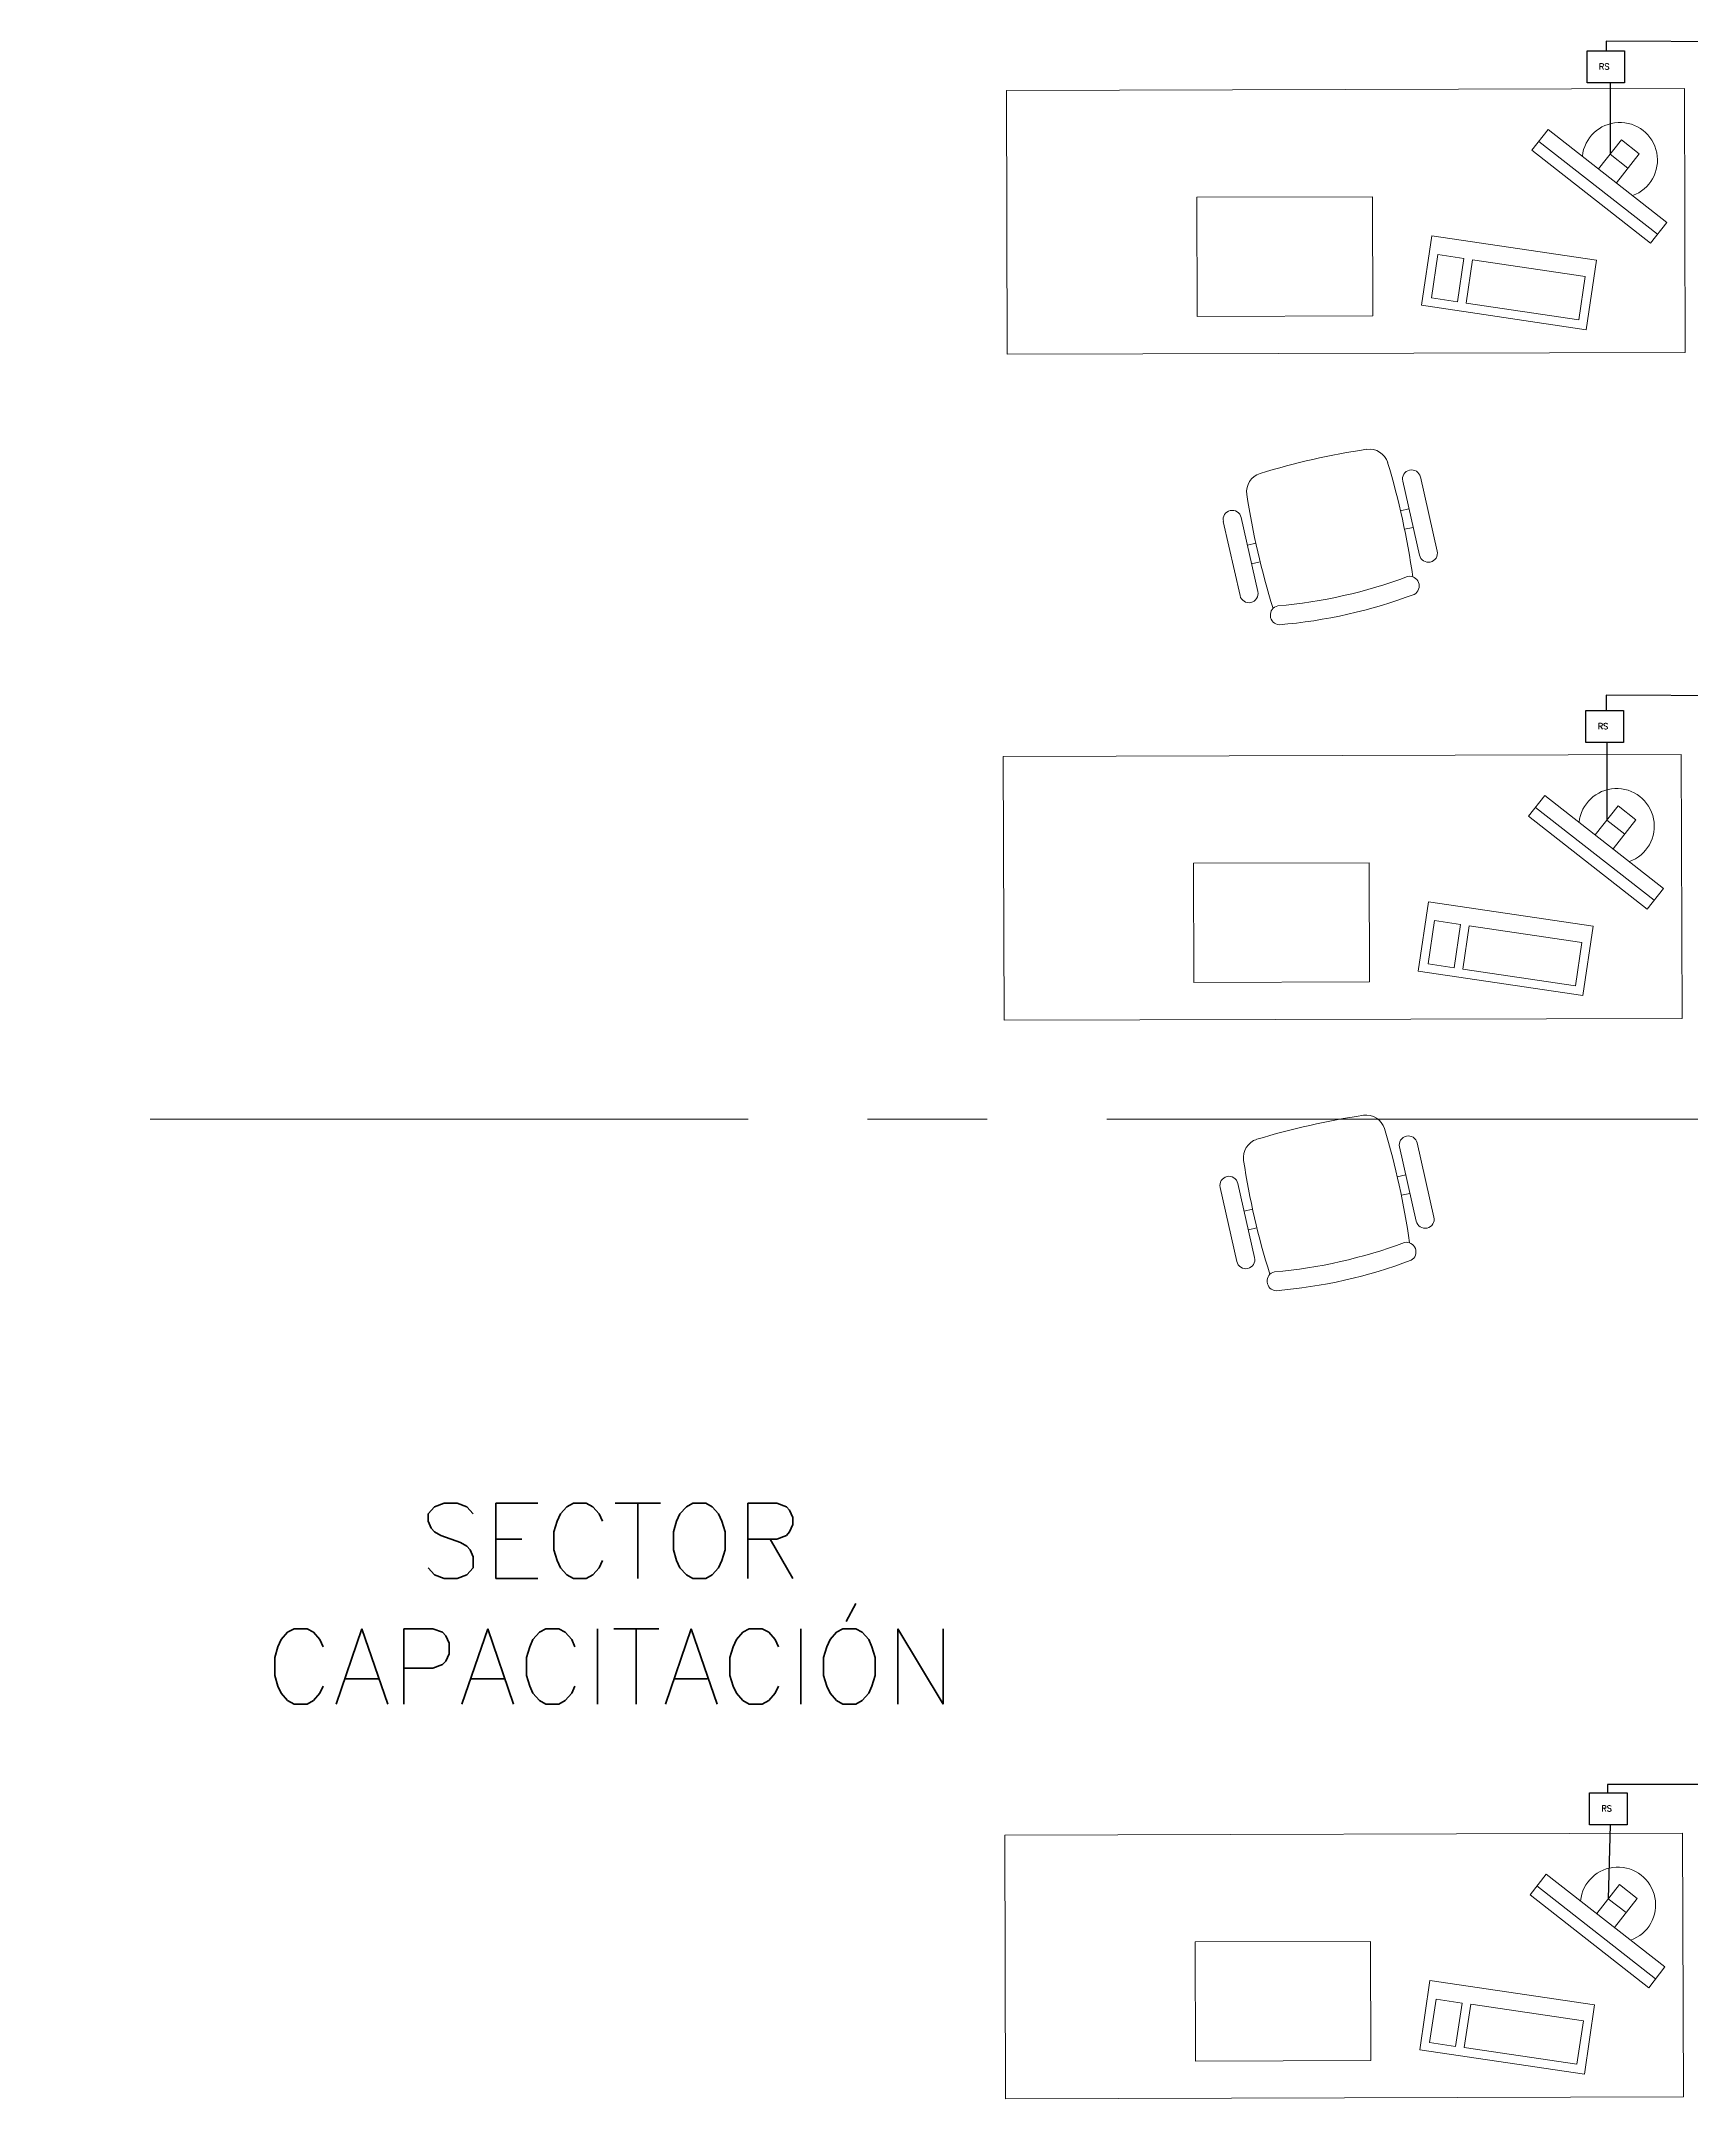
# Model space of a CAD drawing. Extents: x 1018 to 1352, y -109 to 184.
# Drawn here: x 1235.23 to 1239.61, y 118.55 to 124.01 of the extents above; entities that cross this region are included whole.
import ezdxf

# ---------------------------------------------------------------- set-up
doc = ezdxf.new("R2010")
doc.units = 0
doc.header["$LTSCALE"] = 0.5
doc.linetypes.add('CENTER', pattern=[50.8, 31.75, -6.35, 6.35, -6.35])
doc.layers.get('0').update_dxf_attribs({"linetype": 'CONTINUOUS'})
doc.layers.add('Cableado', color=100, linetype='CONTINUOUS')
for name, color, linetype, lineweight in [('Detalles 01', 8, 'CONTINUOUS', 9), ('Equipamiento movil', 33, 'CONTINUOUS', 9), ('Punta 02', 11, 'CONTINUOUS', 20)]:
    doc.layers.add(name, color=color, linetype=linetype, lineweight=lineweight)
doc.styles.add('Texto 2 mm', font='simplex.shx', dxfattribs={"height": 0.2})
doc.styles.add('Texto 5 mm', font='simplex.shx', dxfattribs={"height": 0.5})

# ---------------------------------------------------------------- blocks, each defined once
blk = doc.blocks.new('RECTANG')
for p, q in [((1, 1), (0, 1)), ((0, 1), (0, 0)), ((1, 0), (1, 1)), ((0, 0), (1, 0))]:
    blk.add_line(p, q)
blk = doc.blocks.new('KEYBOARD', base_point=(60, 294))
for p, xscale, yscale, zscale in [((60, 294), 19, 8, 19), ((61, 295), 13, 5, 13), ((75, 295), 3, 5, 3)]:
    blk.add_blockref('RECTANG', p, dxfattribs=dict(xscale=xscale, yscale=yscale, zscale=zscale))
blk = doc.blocks.new('Silla 1')
at = {"layer": 'Equipamiento movil'}
for p, q in [((-0.1131, 0.2664), (0.0295, 0.409)), ((0.0638, 0.3747), (-0.0788, 0.2321)), ((-0.0254, 0.2855), (-0.0091, 0.2693)), ((0.0104, 0.3213), (0.0268, 0.3048)), ((0.2321, -0.0788), (0.3747, 0.0638)), ((0.409, 0.0295), (0.2664, -0.1131)), ((0.3048, 0.0268), (0.3213, 0.0104)), ((0.2693, -0.0091), (0.2855, -0.0254))]:
    blk.add_line(p, q, dxfattribs=at)
for centre, radius, start, end in [((1.4058, -1.1273), 1.9881, 130.2245, 139.1817), ((0.0467, 0.3919), 0.0242, 315, 135), ((0.1468, 0.3964), 0.0255, 61.3631, 224.3749), ((-0.6508, -0.6508), 1.3416, 37.131, 52.869), ((-0.654, -0.654), 1.2956, 37.1584, 52.8416), ((-0.0959, 0.2492), 0.0242, 135, 315), ((-0.0605, 0.1393), 0.0505, 139.1817, 220.8183), ((-1.1273, 1.4058), 1.9881, 310.8183, 319.7755), ((0.3964, 0.1468), 0.0255, 225.6251, 28.6369), ((1.4058, 1.4058), 1.9881, 220.8183, 229.1817), ((0.3919, 0.0467), 0.0242, 315, 135), ((0.1393, -0.0605), 0.0505, 229.1817, 310.8183), ((0.2492, -0.0959), 0.0242, 135, 315)]:
    blk.add_arc(centre, radius, start, end, dxfattribs=at)

msp = doc.modelspace()

# ---------------------------------------------------------------- linework, layer by layer
at = {"layer": 'Cableado'}
for p, q in [((1240.4321, 124.0029), (1239.3872, 124.0075)), ((1239.3872, 124.0075), (1239.3872, 123.9818)), ((1239.3976, 123.8972), (1239.3978, 123.7077)), ((1240.4321, 122.267), (1239.3872, 122.2716)), ((1239.3872, 122.2716), (1239.3872, 122.2305)), ((1239.3892, 122.146), (1239.3892, 121.9399)), ((1240.4321, 119.3803), (1239.3909, 119.3803)), ((1239.3909, 119.3803), (1239.3909, 119.358)), ((1239.3979, 119.2735), (1239.3929, 119.077))]:
    msp.add_line(p, q, dxfattribs=at)
for points in [[(1239.3366, 123.9818), (1239.4361, 123.9818), (1239.4361, 123.8972), (1239.3366, 123.8972)], [(1239.3335, 122.2305), (1239.433, 122.2305), (1239.433, 122.146), (1239.3335, 122.146)], [(1239.3431, 119.358), (1239.4426, 119.358), (1239.4426, 119.2735), (1239.3431, 119.2735)]]:
    msp.add_lwpolyline(points, close=True, dxfattribs=at)
at = {"layer": 'Detalles 01', "linetype": 'CENTER', "ltscale": 0.1}
for p, q in [((1227.9014, 121.1462), (1238.1356, 121.1462)), ((1238.1356, 121.1462), (1247.4102, 121.1462))]:
    msp.add_line(p, q, dxfattribs=at)
at = {"layer": 'Equipamiento movil'}
for p, q in [((1239.5953, 123.8815), (1237.7953, 123.8765)), ((1237.7953, 123.8765), (1237.7973, 123.1765)), ((1239.5972, 123.1815), (1239.5953, 123.8815)), ((1239.19, 123.7179), (1239.2331, 123.773)), ((1239.2331, 123.773), (1239.5482, 123.5266)), ((1239.5051, 123.4714), (1239.19, 123.7179)), ((1239.5235, 123.4951), (1239.2085, 123.7415)), ((1239.367, 123.6683), (1239.4275, 123.7456)), ((1239.4748, 123.7087), (1239.4275, 123.7456)), ((1239.3978, 123.7077), (1239.4451, 123.6707)), ((1239.4143, 123.6313), (1239.4748, 123.7087)), ((1238.3006, 123.5932), (1238.7665, 123.5945)), ((1238.3015, 123.2769), (1238.3006, 123.5932)), ((1238.7665, 123.5945), (1238.7673, 123.2782)), ((1239.5482, 123.5266), (1239.5051, 123.4714)), ((1238.7673, 123.2782), (1238.3015, 123.2769)), ((1237.7973, 123.1765), (1239.5972, 123.1815)), ((1239.5867, 122.1138), (1237.7867, 122.1087)), ((1237.7867, 122.1087), (1237.7886, 121.4088)), ((1239.5886, 121.4138), (1239.5867, 122.1138)), ((1239.1813, 121.9501), (1239.2245, 122.0053)), ((1239.5149, 121.7273), (1239.1998, 121.9738)), ((1239.2245, 122.0053), (1239.5395, 121.7588)), ((1239.3584, 121.9005), (1239.4189, 121.9779)), ((1239.4661, 121.9409), (1239.4189, 121.9779)), ((1239.4964, 121.7037), (1239.1813, 121.9501)), ((1239.3892, 121.9399), (1239.4364, 121.903)), ((1239.4056, 121.8636), (1239.4661, 121.9409)), ((1238.292, 121.8255), (1238.7578, 121.8268)), ((1238.2928, 121.5092), (1238.292, 121.8255)), ((1238.7578, 121.8268), (1238.7587, 121.5105)), ((1239.5395, 121.7588), (1239.4964, 121.7037)), ((1238.7587, 121.5105), (1238.2928, 121.5092)), ((1237.7886, 121.4088), (1239.5886, 121.4138)), ((1239.5903, 119.2508), (1237.7904, 119.2458)), ((1237.7904, 119.2458), (1237.7923, 118.5458)), ((1239.5923, 118.5508), (1239.5903, 119.2508)), ((1239.185, 119.0872), (1239.2282, 119.1423)), ((1239.2282, 119.1423), (1239.5432, 118.8959)), ((1239.5001, 118.8407), (1239.185, 119.0872)), ((1239.5186, 118.8644), (1239.2035, 119.1108)), ((1239.3621, 119.0376), (1239.4226, 119.1149)), ((1239.3929, 119.077), (1239.4401, 119.04)), ((1239.4093, 119.0006), (1239.4698, 119.0779)), ((1239.4698, 119.0779), (1239.4226, 119.1149)), ((1238.2957, 118.9625), (1238.7615, 118.9638)), ((1238.2965, 118.6462), (1238.2957, 118.9625)), ((1238.7615, 118.9638), (1238.7624, 118.6475)), ((1239.5432, 118.8959), (1239.5001, 118.8407)), ((1238.7624, 118.6475), (1238.2965, 118.6462)), ((1237.7923, 118.5458), (1239.5923, 118.5508))]:
    msp.add_line(p, q, dxfattribs=at)
for centre in [(1239.4234, 123.6917), (1239.4148, 121.9239), (1239.4185, 119.061)]:
    msp.add_arc(centre, 0.1, 289.8511, 174.0791, dxfattribs=at)

# ---------------------------------------------------------------- block references
at = {"layer": 'Equipamiento movil', "xscale": -0.02326153846132684, "yscale": 0.02326153846151868, "zscale": 0.02326153846153847, "rotation": 351.581457680191}
for p in [(1239.3343, 123.2417), (1239.3256, 121.474), (1239.3293, 118.611)]:
    msp.add_blockref('KEYBOARD', p, dxfattribs=at)
at = {"layer": 'Equipamiento movil', "xscale": -1, "rotation": 147.7055914529652}
for p in [(1238.6087, 122.8974), (1238.6001, 121.1297)]:
    msp.add_blockref('Silla 1', p, dxfattribs=at)

# ---------------------------------------------------------------- texts
at = {"layer": 'Cableado', "char_height": 0.01595, "attachment_point": 1, "style": 'Texto 5 mm'}
for insert in [(1239.3679, 123.9482), (1239.3648, 122.197), (1239.3744, 119.3245)]:
    msp.add_mtext_dynamic_manual_height_columns('RS', width=19.34546, gutter_width=2.5, heights=[0], dxfattribs=dict(at, insert=insert))
at = {"layer": 'Punta 02', "insert": (1236.7437, 120.127), "char_height": 0.2, "width": 2.289548, "attachment_point": 2, "style": 'Texto 2 mm'}
msp.add_mtext('SECTOR CAPACITACIÓN', dxfattribs=at)

doc.saveas('drawing.dxf')
